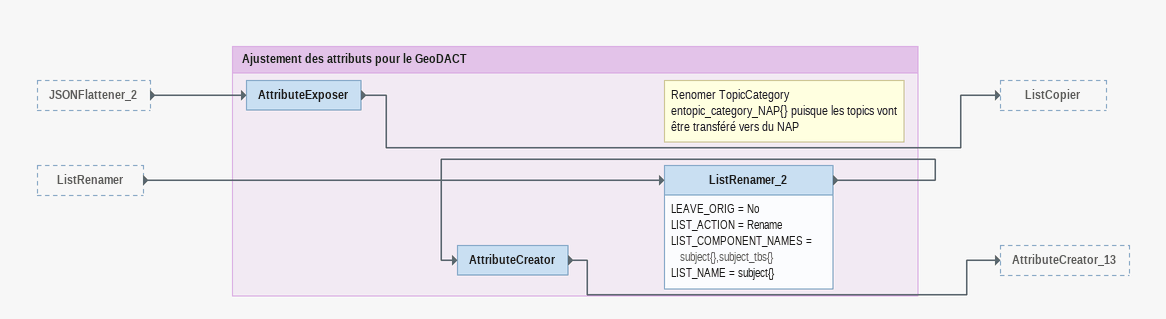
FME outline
JSONFlattener_2 [outside]
    -> AttributeExposer
ListRenamer [outside]
    -> ListRenamer_2

Bookmark: Ajustement des attributs pour le GeoDACT
AttributeExposer
    -> ListCopier
Note: Renomer TopicCategory entopic_category_NAP{} puisque les topics vont être transféré vers du NAP
ListRenamer_2
    LEAVE_ORIG = No
    LIST_ACTION = Rename
    LIST_COMPONENT_NAMES = subject{},subject_tbs{}
    LIST_NAME = subject{}
    -> AttributeCreator
AttributeCreator
    -> AttributeCreator_13
